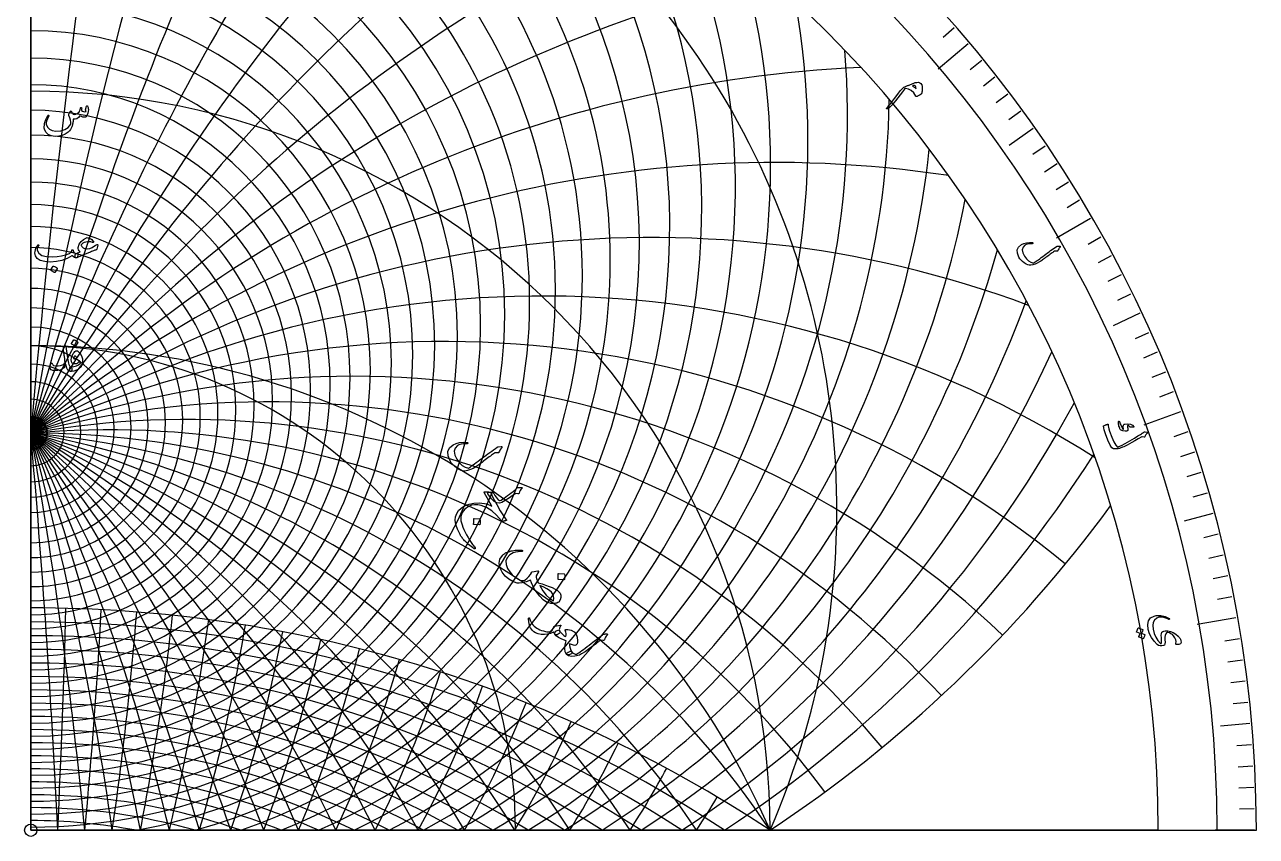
# Model space of a CAD drawing. Header units: millimetres. Extents: x -1 to 150, y -1 to 150.
# Drawn here: x -0.8 to 150, y -0.8 to 98.6 of the extents above; entities that cross this region are included whole.
import ezdxf

# ---------------------------------------------------------------- set-up
doc = ezdxf.new("R2010")
doc.units = ezdxf.units.MM
for name, color, linetype in [('CUT_INNER', 6, 'Continuous'), ('CUT_OUTER', 1, 'Continuous'), ('ENGRAVE', 7, 'Continuous'), ('ENGRAVE_FINE', 8, 'Continuous'), ('TEXT', 5, 'Continuous')]:
    doc.layers.add(name, color=color, linetype=linetype)

msp = doc.modelspace()

# ---------------------------------------------------------------- linework, layer by layer
at = {"layer": 'CUT_INNER'}
msp.add_circle((0, 0), 0.75, dxfattribs=at)
at = {"layer": 'CUT_OUTER'}
for points in [[(0, 150), (0, 150), (0, 0)], [(0, 0), (150, 0), (150, 0)]]:
    msp.add_lwpolyline(points, dxfattribs=at)
msp.add_arc((0, 0), 150, 360, 90, dxfattribs=at)
at = {"layer": 'ENGRAVE'}
for points in [[(0, 0), (0, 150)], [(0, 0), (0, 138)], [(0, 138), (0, 0)], [(0, 0), (0, 138)], [(0, 138), (0, 0)], [(114.72, 96.26), (111.05, 93.18)], [(122.68, 85.9), (119.73, 83.83)], [(129.7, 74.88), (125.54, 72.48)], [(135.73, 63.29), (132.47, 61.77)], [(140.73, 51.22), (136.22, 49.58)], [(144.66, 38.76), (141.18, 37.83)], [(147.48, 26.01), (142.76, 25.17)], [(149.19, 13.05), (145.6, 12.74)], [(0, 0), (150, 0)], [(0, 0), (138, 0)], [(0, 0), (138, 0)], [(138, 0), (0, 0)], [(138, 0), (0, 0)], [(149.76, 0), (144.96, 0)]]:
    msp.add_lwpolyline(points, dxfattribs=at)
for centre, radius, start, end in [((0, 0), 145.2, 0, 90), ((0, 0), 138, 0, 90), ((0, 0), 138, 360, 90), ((0, 0), 138, 360, 90), ((0, 0), 138, 360, 90), ((0, 0), 138, 360, 90), ((0, 39.34), 98.66, 336.5, 90), ((0, 39.34), 98.66, 336.5, 90), ((0, 71.72), 74.49, 285.6583, 51.4117), ((0, 71.72), 74.49, 285.6583, 51.4117), ((0, 63.15), 58.01, 270, 90), ((0, 63.15), 58.01, 270, 90), ((0, 57.24), 44.13, 270, 90), ((0, 57.24), 44.13, 270, 90), ((0, 84.4), 95.11, 297.4513, 10.3207), ((0, 84.4), 95.11, 297.4513, 10.3207), ((0, 0), 90.48, 360, 90), ((0, 0), 90.48, 360, 90), ((0, 0), 90.48, 360, 90), ((0, 0), 90.48, 360, 90), ((0, 53.21), 31.9, 270, 90), ((0, 53.21), 31.9, 270, 90), ((0, 50.58), 20.75, 270, 90), ((0, 50.58), 20.75, 270, 90), ((0, 103.98), 122.8, 302.1401, 344.4456), ((0, 103.98), 122.8, 302.1401, 344.4456), ((0, 0), 59.32, 360, 90), ((0, 0), 59.32, 360, 90), ((0, 0), 59.32, 360, 90), ((0, 0), 59.32, 360, 90), ((0, 49.1), 10.22, 270, 90), ((0, 49.1), 10.22, 270, 90), ((0, -39.34), 98.66, 23.5, 90), ((0, -39.34), 98.66, 23.5, 90), ((0, 48.61), 1.95, 270, 90), ((0, 48.61), 1.95, 270, 90), ((0, -59.89), 108.5, 33.5, 90), ((0, -59.89), 108.5, 33.5, 90), ((0, -59.89), 108.5, 33.5, 90), ((0, -59.89), 108.5, 33.5, 90), ((0, 136.7), 163.93, 303.5, 323.7289), ((0, 136.7), 163.93, 303.5, 323.7289), ((0, -136.7), 163.93, 56.5, 90), ((0, -136.7), 163.93, 56.5, 90), ((0, -103.98), 122.8, 57.8599, 90), ((0, -103.98), 122.8, 57.8599, 90), ((0, -84.4), 95.11, 62.5487, 90), ((0, -84.4), 95.11, 62.5487, 90), ((0, -71.72), 74.49, 74.3417, 90), ((0, -71.72), 74.49, 74.3417, 90)]:
    msp.add_arc(centre, radius, start, end, dxfattribs=at)
at = {"layer": 'ENGRAVE_FINE'}
for points in [[(113.03, 98.25), (111.67, 97.07)], [(116.39, 94.25), (114.99, 93.11)], [(118.01, 92.2), (116.59, 91.09)], [(119.6, 90.13), (118.17, 89.04)], [(121.16, 88.03), (119.7, 86.97)], [(124.16, 83.74), (122.66, 82.74)], [(125.6, 81.57), (124.09, 80.58)], [(127, 79.36), (125.48, 78.41)], [(128.37, 77.13), (126.83, 76.2)], [(130.98, 72.61), (129.41, 71.73)], [(132.23, 70.31), (130.64, 69.46)], [(133.44, 67.99), (131.83, 67.17)], [(134.6, 65.65), (132.99, 64.86)], [(136.81, 60.91), (135.17, 60.18)], [(137.85, 58.52), (136.2, 57.81)], [(138.86, 56.1), (137.19, 55.43)], [(139.81, 53.67), (138.13, 53.02)], [(141.6, 48.76), (139.9, 48.17)], [(142.43, 46.28), (140.72, 45.72)], [(143.22, 43.79), (141.49, 43.26)], [(143.96, 41.28), (142.23, 40.78)], [(145.31, 36.23), (143.56, 35.79)], [(145.92, 33.69), (144.17, 33.28)], [(146.49, 31.14), (144.73, 30.76)], [(147.01, 28.58), (145.24, 28.23)], [(147.92, 23.43), (146.14, 23.15)], [(148.3, 20.84), (146.52, 20.59)], [(148.64, 18.25), (146.86, 18.03)], [(148.94, 15.65), (147.15, 15.47)], [(149.4, 10.45), (147.6, 10.32)], [(149.55, 7.84), (147.76, 7.74)], [(149.67, 5.23), (147.87, 5.16)], [(149.74, 2.61), (147.94, 2.58)]]:
    msp.add_lwpolyline(points, dxfattribs=at)
for centre, radius, start, end in [((1240.16, -59.89), 1244.9, 170.8742, 175), ((1240.16, -59.89), 1244.9, 170.8742, 175), ((1240.16, -59.89), 1244.9, 170.8742, 175), ((1240.16, -59.89), 1244.9, 170.8742, 175), ((615.34, -59.89), 624.83, 161.70809, 170), ((615.34, -59.89), 624.83, 161.70809, 170), ((615.34, -59.89), 624.83, 161.70809, 170), ((615.34, -59.89), 624.83, 161.70809, 170), ((0, 67.9), 67.51, 270, 90), ((0, 67.9), 67.51, 270, 90), ((0, 69.74), 70.92, 280.4858, 67.6706), ((0, 69.74), 70.92, 280.4858, 67.6706), ((404.93, -59.89), 419.21, 152.4603, 165), ((404.93, -59.89), 419.21, 152.4603, 165), ((404.93, -59.89), 419.21, 152.4603, 165), ((404.93, -59.89), 419.21, 152.4603, 165), ((298.1, -59.89), 317.23, 143.0876, 160), ((298.1, -59.89), 317.23, 143.0876, 160), ((298.1, -59.89), 317.23, 143.0876, 160), ((298.1, -59.89), 317.23, 143.0876, 160), ((0, 66.2), 64.22, 270, 90), ((0, 66.2), 64.22, 270, 90), ((232.68, -59.89), 256.73, 133.5433, 155), ((232.68, -59.89), 256.73, 133.5433, 155), ((232.68, -59.89), 256.73, 133.5433, 155), ((232.68, -59.89), 256.73, 133.5433, 155), ((0, 64.62), 61.06, 270, 90), ((0, 64.62), 61.06, 270, 90), ((0, 73.87), 78.21, 289.1899, 40.2836), ((0, 73.87), 78.21, 289.1899, 40.2836), ((187.93, -59.89), 217, 123.7773, 150), ((187.93, -59.89), 217, 123.7773, 150), ((187.93, -59.89), 217, 123.7773, 150), ((187.93, -59.89), 217, 123.7773, 150), ((0, 76.19), 82.12, 291.9082, 31.281), ((0, 76.19), 82.12, 291.9082, 31.281), ((0, 61.79), 55.06, 270, 90), ((0, 61.79), 55.06, 270, 90), ((154.95, -59.89), 189.16, 113.7348, 145), ((154.95, -59.89), 189.16, 113.7348, 145), ((154.95, -59.89), 189.16, 113.7348, 145), ((154.95, -59.89), 189.16, 113.7348, 145), ((0, 78.7), 86.22, 294.1046, 23.5258), ((0, 78.7), 86.22, 294.1046, 23.5258), ((0, 60.52), 52.21, 270, 90), ((0, 60.52), 52.21, 270, 90), ((0, 59.35), 49.44, 270, 90), ((0, 59.35), 49.44, 270, 90), ((0, 81.43), 90.54, 295.924, 16.6143), ((0, 81.43), 90.54, 295.924, 16.6143), ((0, 58.26), 46.75, 270, 90), ((0, 58.26), 46.75, 270, 90), ((129.31, -59.89), 168.8, 103.3568, 140), ((129.31, -59.89), 168.8, 103.3568, 140), ((129.31, -59.89), 168.8, 103.3568, 140), ((129.31, -59.89), 168.8, 103.3568, 140), ((0, 56.31), 41.57, 270, 90), ((0, 56.31), 41.57, 270, 90), ((0, 87.63), 99.95, 298.7413, 4.5037), ((0, 87.63), 99.95, 298.7413, 4.5037), ((0, 55.44), 39.08, 270, 90), ((0, 55.44), 39.08, 270, 90), ((108.5, -59.89), 153.44, 92.5818, 135), ((108.5, -59.89), 153.44, 92.5818, 135), ((108.5, -59.89), 153.44, 92.5818, 135), ((108.5, -59.89), 153.44, 92.5818, 135), ((0, 54.63), 36.64, 270, 90), ((0, 54.63), 36.64, 270, 90), ((0, 91.17), 105.09, 299.8316, 359.0676), ((0, 91.17), 105.09, 299.8316, 359.0676), ((0, 53.89), 34.25, 270, 90), ((0, 53.89), 34.25, 270, 90), ((0, 95.04), 110.59, 300.7491, 353.9443), ((0, 95.04), 110.59, 300.7491, 353.9443), ((0, 52.58), 29.6, 270, 90), ((0, 52.58), 29.6, 270, 90), ((91.04, -59.89), 141.64, 81.3496, 130), ((91.04, -59.89), 141.64, 81.3496, 130), ((91.04, -59.89), 141.64, 81.3496, 130), ((91.04, -59.89), 141.64, 81.3496, 130), ((0, 52.01), 27.34, 270, 90), ((0, 52.01), 27.34, 270, 90), ((0, 99.29), 116.47, 301.5137, 349.0832), ((0, 99.29), 116.47, 301.5137, 349.0832), ((0, 51.48), 25.11, 270, 90), ((0, 51.48), 25.11, 270, 90), ((0, 51.01), 22.91, 270, 90), ((0, 51.01), 22.91, 270, 90), ((75.97, -59.89), 132.45, 69.6102, 125), ((75.97, -59.89), 132.45, 69.6102, 125), ((75.97, -59.89), 132.45, 69.6102, 125), ((75.97, -59.89), 132.45, 69.6102, 125), ((0, 50.2), 18.6, 270, 90), ((0, 50.2), 18.6, 270, 90), ((0, 49.86), 16.48, 270, 90), ((0, 49.86), 16.48, 270, 90), ((62.64, -59.89), 125.29, 57.3411, 120), ((62.64, -59.89), 125.29, 57.3411, 120), ((62.64, -59.89), 125.29, 57.3411, 120), ((62.64, -59.89), 125.29, 57.3411, 120), ((0, 109.17), 129.64, 302.6395, 340.0011), ((0, 109.17), 129.64, 302.6395, 340.0011), ((0, 49.56), 14.38, 270, 90), ((0, 49.56), 14.38, 270, 90), ((0, 49.31), 12.29, 270, 90), ((0, 49.31), 12.29, 270, 90), ((50.59, -59.89), 119.72, 50.5741, 115), ((50.59, -59.89), 119.72, 50.5741, 115), ((50.59, -59.89), 119.72, 50.5741, 115), ((50.59, -59.89), 119.72, 50.5741, 115), ((0, 114.93), 137.07, 303.0201, 335.7253), ((0, 114.93), 137.07, 303.0201, 335.7253), ((0, 48.92), 8.16, 270, 90), ((0, 48.92), 8.16, 270, 90), ((39.49, -59.89), 115.46, 46.5184, 110), ((39.49, -59.89), 115.46, 46.5184, 110), ((39.49, -59.89), 115.46, 46.5184, 110), ((39.49, -59.89), 115.46, 46.5184, 110), ((0, 48.79), 6.12, 270, 90), ((0, 48.79), 6.12, 270, 90), ((0, 48.69), 4.07, 270, 90), ((0, 48.69), 4.07, 270, 90), ((29.07, -59.89), 112.33, 42.8328, 105), ((29.07, -59.89), 112.33, 42.8328, 105), ((29.07, -59.89), 112.33, 42.8328, 105), ((29.07, -59.89), 112.33, 42.8328, 105), ((0, 121.36), 145.18, 303.288, 331.5984), ((0, 121.36), 145.18, 303.288, 331.5984), ((0, 48.63), 2.04, 270, 90), ((0, 48.63), 2.04, 270, 90), ((19.13, -59.89), 110.17, 39.4635, 100), ((19.13, -59.89), 110.17, 39.4635, 100), ((19.13, -59.89), 110.17, 39.4635, 100), ((19.13, -59.89), 110.17, 39.4635, 100), ((9.49, -59.89), 108.91, 36.3652, 95), ((9.49, -59.89), 108.91, 36.3652, 95), ((9.49, -59.89), 108.91, 36.3652, 95), ((9.49, -59.89), 108.91, 36.3652, 95), ((-1240.16, -59.89), 1244.9, 2.75725, 5), ((-1240.16, -59.89), 1244.9, 2.75725, 5), ((-615.34, -59.89), 624.83, 5.49983, 10), ((-615.34, -59.89), 624.83, 5.49983, 10), ((-404.93, -59.89), 419.21, 8.2129, 15), ((-404.93, -59.89), 419.21, 8.2129, 15), ((-298.1, -59.89), 317.23, 10.8812, 20), ((-298.1, -59.89), 317.23, 10.8812, 20), ((-232.68, -59.89), 256.73, 13.489, 25), ((-232.68, -59.89), 256.73, 13.489, 25), ((-187.93, -59.89), 217, 16.0197, 30), ((-187.93, -59.89), 217, 16.0197, 30), ((-154.95, -59.89), 189.16, 18.4561, 35), ((-154.95, -59.89), 189.16, 18.4561, 35), ((-129.31, -59.89), 168.8, 20.7799, 40), ((-129.31, -59.89), 168.8, 20.7799, 40), ((-108.5, -59.89), 153.44, 22.9718, 45), ((-108.5, -59.89), 153.44, 22.9718, 45), ((-91.04, -59.89), 141.64, 25.012, 50), ((-91.04, -59.89), 141.64, 25.012, 50), ((-75.97, -59.89), 132.45, 26.8798, 55), ((-75.97, -59.89), 132.45, 26.8798, 55), ((-62.64, -59.89), 125.29, 28.5543, 60), ((-62.64, -59.89), 125.29, 28.5543, 60), ((-50.59, -59.89), 119.72, 30.0149, 65), ((-50.59, -59.89), 119.72, 30.0149, 65), ((-39.49, -59.89), 115.46, 31.2418, 70), ((-39.49, -59.89), 115.46, 31.2418, 70), ((-29.07, -59.89), 112.33, 32.2172, 75), ((-29.07, -59.89), 112.33, 32.2172, 75), ((-19.13, -59.89), 110.17, 32.9258, 80), ((-19.13, -59.89), 110.17, 32.9258, 80), ((-9.49, -59.89), 108.91, 33.3558, 85), ((-9.49, -59.89), 108.91, 33.3558, 85), ((-9.49, -59.89), 108.91, 33.3558, 85), ((-9.49, -59.89), 108.91, 33.3558, 85), ((-19.13, -59.89), 110.17, 32.9258, 80), ((-19.13, -59.89), 110.17, 32.9258, 80), ((-29.07, -59.89), 112.33, 32.2172, 75), ((-29.07, -59.89), 112.33, 32.2172, 75), ((-39.49, -59.89), 115.46, 31.2418, 70), ((-39.49, -59.89), 115.46, 31.2418, 70), ((-50.59, -59.89), 119.72, 30.0149, 65), ((-50.59, -59.89), 119.72, 30.0149, 65), ((-62.64, -59.89), 125.29, 28.5543, 60), ((-62.64, -59.89), 125.29, 28.5543, 60), ((-75.97, -59.89), 132.45, 26.8798, 55), ((-75.97, -59.89), 132.45, 26.8798, 55), ((-91.04, -59.89), 141.64, 25.012, 50), ((-91.04, -59.89), 141.64, 25.012, 50), ((-108.5, -59.89), 153.44, 22.9718, 45), ((-108.5, -59.89), 153.44, 22.9718, 45), ((-129.31, -59.89), 168.8, 20.7799, 40), ((-129.31, -59.89), 168.8, 20.7799, 40), ((-154.95, -59.89), 189.16, 18.4561, 35), ((-154.95, -59.89), 189.16, 18.4561, 35), ((-187.93, -59.89), 217, 16.0197, 30), ((-187.93, -59.89), 217, 16.0197, 30), ((-232.68, -59.89), 256.73, 13.489, 25), ((-232.68, -59.89), 256.73, 13.489, 25), ((-298.1, -59.89), 317.23, 10.8812, 20), ((-298.1, -59.89), 317.23, 10.8812, 20), ((-404.93, -59.89), 419.21, 8.2129, 15), ((-404.93, -59.89), 419.21, 8.2129, 15), ((-615.34, -59.89), 624.83, 5.49983, 10), ((-615.34, -59.89), 624.83, 5.49983, 10), ((-1240.16, -59.89), 1244.9, 2.75725, 5), ((-1240.16, -59.89), 1244.9, 2.75725, 5), ((0, 128.57), 154.08, 303.4472, 327.6042), ((0, 128.57), 154.08, 303.4472, 327.6042), ((-1240.16, 59.89), 1244.9, 357.24275, 358.4943), ((-1240.16, 59.89), 1244.9, 357.24275, 358.4943), ((-1240.16, 59.89), 1244.9, 357.24275, 358.4943), ((-1240.16, 59.89), 1244.9, 357.24275, 358.4943), ((-615.34, 59.89), 624.83, 354.50017, 356.98338), ((-615.34, 59.89), 624.83, 354.50017, 356.98338), ((-615.34, 59.89), 624.83, 354.50017, 356.98338), ((-615.34, 59.89), 624.83, 354.50017, 356.98338), ((-404.93, 59.89), 419.21, 351.7871, 355.4619), ((-404.93, 59.89), 419.21, 351.7871, 355.4619), ((-404.93, 59.89), 419.21, 351.7871, 355.4619), ((-404.93, 59.89), 419.21, 351.7871, 355.4619), ((-298.1, 59.89), 317.23, 349.1188, 353.9245), ((-298.1, 59.89), 317.23, 349.1188, 353.9245), ((-298.1, 59.89), 317.23, 349.1188, 353.9245), ((-298.1, 59.89), 317.23, 349.1188, 353.9245), ((-232.68, 59.89), 256.73, 346.511, 352.3655), ((-232.68, 59.89), 256.73, 346.511, 352.3655), ((-232.68, 59.89), 256.73, 346.511, 352.3655), ((-232.68, 59.89), 256.73, 346.511, 352.3655), ((0, -128.57), 154.08, 56.5528, 90), ((0, -128.57), 154.08, 56.5528, 90), ((-187.93, 59.89), 217, 343.9803, 350.7789), ((-187.93, 59.89), 217, 343.9803, 350.7789), ((-187.93, 59.89), 217, 343.9803, 350.7789), ((-187.93, 59.89), 217, 343.9803, 350.7789), ((-154.95, 59.89), 189.16, 341.5439, 349.1584), ((-154.95, 59.89), 189.16, 341.5439, 349.1584), ((-154.95, 59.89), 189.16, 341.5439, 349.1584), ((-154.95, 59.89), 189.16, 341.5439, 349.1584), ((0, -121.36), 145.18, 56.712, 90), ((0, -121.36), 145.18, 56.712, 90), ((-129.31, 59.89), 168.8, 339.2201, 347.4972), ((-129.31, 59.89), 168.8, 339.2201, 347.4972), ((-129.31, 59.89), 168.8, 339.2201, 347.4972), ((-129.31, 59.89), 168.8, 339.2201, 347.4972), ((0, -114.93), 137.07, 56.9799, 90), ((0, -114.93), 137.07, 56.9799, 90), ((-108.5, 59.89), 153.44, 337.0282, 345.7879), ((-108.5, 59.89), 153.44, 337.0282, 345.7879), ((-108.5, 59.89), 153.44, 337.0282, 345.7879), ((-108.5, 59.89), 153.44, 337.0282, 345.7879), ((0, -109.17), 129.64, 57.3605, 90), ((0, -109.17), 129.64, 57.3605, 90), ((-91.04, 59.89), 141.64, 334.988, 344.0223), ((-91.04, 59.89), 141.64, 334.988, 344.0223), ((-91.04, 59.89), 141.64, 334.988, 344.0223), ((-91.04, 59.89), 141.64, 334.988, 344.0223), ((-75.97, 59.89), 132.45, 333.1202, 342.1914), ((-75.97, 59.89), 132.45, 333.1202, 342.1914), ((-75.97, 59.89), 132.45, 333.1202, 342.1914), ((-75.97, 59.89), 132.45, 333.1202, 342.1914), ((0, -99.29), 116.47, 58.4863, 90), ((0, -99.29), 116.47, 58.4863, 90), ((-62.64, 59.89), 125.29, 331.4457, 340.2851), ((-62.64, 59.89), 125.29, 331.4457, 340.2851), ((-62.64, 59.89), 125.29, 331.4457, 340.2851), ((-62.64, 59.89), 125.29, 331.4457, 340.2851), ((0, -95.04), 110.59, 59.2509, 90), ((0, -95.04), 110.59, 59.2509, 90), ((-50.59, 59.89), 119.72, 329.9851, 338.2921), ((-50.59, 59.89), 119.72, 329.9851, 338.2921), ((-50.59, 59.89), 119.72, 329.9851, 338.2921), ((-50.59, 59.89), 119.72, 329.9851, 338.2921), ((0, -91.17), 105.09, 60.1684, 90), ((0, -91.17), 105.09, 60.1684, 90), ((0, -87.63), 99.95, 61.2587, 90), ((0, -87.63), 99.95, 61.2587, 90), ((-39.49, 59.89), 115.46, 328.7582, 336.1994), ((-39.49, 59.89), 115.46, 328.7582, 336.1994), ((-39.49, 59.89), 115.46, 328.7582, 336.1994), ((-39.49, 59.89), 115.46, 328.7582, 336.1994), ((-29.07, 59.89), 112.33, 327.7828, 333.9923), ((-29.07, 59.89), 112.33, 327.7828, 333.9923), ((-29.07, 59.89), 112.33, 327.7828, 333.9923), ((-29.07, 59.89), 112.33, 327.7828, 333.9923), ((0, -81.43), 90.54, 64.076, 90), ((0, -81.43), 90.54, 64.076, 90), ((-19.13, 59.89), 110.17, 327.0742, 331.6537), ((-19.13, 59.89), 110.17, 327.0742, 331.6537), ((-19.13, 59.89), 110.17, 327.0742, 331.6537), ((-19.13, 59.89), 110.17, 327.0742, 331.6537), ((0, -78.7), 86.22, 65.8954, 90), ((0, -78.7), 86.22, 65.8954, 90), ((0, -76.19), 82.12, 68.0918, 90), ((0, -76.19), 82.12, 68.0918, 90), ((0, -73.87), 78.21, 70.8101, 90), ((0, -73.87), 78.21, 70.8101, 90), ((-9.49, 59.89), 108.91, 326.6442, 329.164), ((-9.49, 59.89), 108.91, 326.6442, 329.164), ((-9.49, 59.89), 108.91, 326.6442, 329.164), ((-9.49, 59.89), 108.91, 326.6442, 329.164), ((0, -69.74), 70.92, 79.5142, 90), ((0, -69.74), 70.92, 79.5142, 90)]:
    msp.add_arc(centre, radius, start, end, dxfattribs=at)
at = {"layer": 'TEXT'}
for points in [[(107.52, 91.2), (107.6, 91.25), (107.69, 91.3), (107.78, 91.35), (107.87, 91.39), (107.96, 91.43), (108.06, 91.47), (108.15, 91.5), (108.25, 91.53), (108.43, 91.56), (108.59, 91.57), (108.72, 91.56), (108.83, 91.52), (108.95, 91.42), (109.04, 91.27), (109.09, 91.07), (109.1, 90.82), (109.1, 90.74), (109.1, 90.67), (109.09, 90.6), (109.09, 90.53), (109.08, 90.46), (109.06, 90.38), (109.05, 90.31), (109.04, 90.24), (109.03, 90.2), (109.01, 90.16), (108.99, 90.14), (108.97, 90.12), (108.86, 90.05), (108.76, 89.99), (108.67, 89.95), (108.59, 89.9), (108.53, 89.87), (108.48, 89.84), (108.44, 89.83), (108.42, 89.82), (108.39, 89.81), (108.36, 89.82), (108.33, 89.84), (108.32, 89.86), (108.06, 90.28), (107.76, 90.57), (107.43, 90.74), (107.05, 90.8), (107.01, 90.8), (106.98, 90.79), (106.95, 90.77), (106.93, 90.74), (106.68, 90.39), (106.42, 90.03), (106.14, 89.67), (105.84, 89.29), (105.42, 88.81), (105.11, 88.48), (104.88, 88.32), (104.75, 88.31), (104.74, 88.34), (104.74, 88.38), (104.77, 88.43), (104.82, 88.49), (104.92, 88.59), (105.03, 88.71), (105.14, 88.84), (105.25, 88.97), (105.36, 89.11), (105.48, 89.26), (105.59, 89.41), (105.71, 89.57), (106.1, 90.11), (106.42, 90.52), (106.68, 90.8), (106.86, 90.96), (106.96, 91.02), (107.05, 91.07), (107.14, 91.11), (107.23, 91.15), (107.31, 91.17), (107.38, 91.19), (107.45, 91.2), (107.52, 91.2)], [(107.9, 91.1), (107.96, 91.08), (108.01, 91.04), (108.07, 91.01), (108.12, 90.97), (108.18, 90.93), (108.24, 90.88), (108.29, 90.83), (108.35, 90.78), (108.34, 90.91), (108.33, 91.02), (108.29, 91.09), (108.25, 91.14), (108.17, 91.17), (108.09, 91.18), (108, 91.16), (107.9, 91.1)], [(6.82, 88.63), (6.83, 88.66), (6.85, 88.68), (6.86, 88.69), (6.88, 88.69), (6.91, 88.69), (6.93, 88.68), (6.95, 88.66), (6.96, 88.64), (7, 88.56), (7.03, 88.47), (7.04, 88.35), (7.05, 88.22), (7.03, 88), (6.99, 87.79), (6.92, 87.59), (6.83, 87.41), (6.79, 87.36), (6.76, 87.33), (6.72, 87.3), (6.68, 87.29), (6.53, 87.28), (6.36, 87.31), (6.19, 87.37), (6, 87.47), (5.84, 87.25), (5.65, 87.11), (5.44, 87.04), (5.19, 87.04), (5.19, 86.91), (5.18, 86.78), (5.16, 86.66), (5.14, 86.55), (5.12, 86.43), (5.09, 86.33), (5.07, 86.22), (5.03, 86.12), (4.96, 85.94), (4.85, 85.77), (4.73, 85.61), (4.57, 85.47), (4.21, 85.23), (3.83, 85.06), (3.42, 84.96), (2.99, 84.93), (2.52, 85), (2.14, 85.17), (1.86, 85.45), (1.68, 85.83), (1.66, 85.96), (1.65, 86.12), (1.67, 86.31), (1.7, 86.52), (1.76, 86.76), (1.85, 87), (1.95, 87.25), (2.08, 87.51), (2.1, 87.52), (2.11, 87.54), (2.12, 87.54), (2.14, 87.55), (2.16, 87.54), (2.17, 87.54), (2.19, 87.53), (2.2, 87.52), (2.2, 87.5), (2.21, 87.49), (2.2, 87.47), (2.2, 87.45), (2.03, 87.11), (1.92, 86.82), (1.87, 86.6), (1.89, 86.44), (2.04, 86.08), (2.29, 85.82), (2.63, 85.66), (3.06, 85.59), (3.66, 85.63), (4.16, 85.79), (4.58, 86.05), (4.9, 86.43), (4.9, 86.68), (4.86, 86.94), (4.78, 87.22), (4.66, 87.51), (4.64, 87.54), (4.64, 87.57), (4.63, 87.59), (4.64, 87.61), (4.67, 87.68), (4.71, 87.75), (4.74, 87.81), (4.76, 87.87), (4.79, 87.92), (4.82, 87.96), (4.84, 88), (4.86, 88.04), (4.88, 88.05), (4.89, 88.06), (4.91, 88.06), (4.92, 88.04), (4.93, 88.04), (4.94, 88.02), (4.95, 88), (4.97, 87.98), (4.99, 87.95), (5.01, 87.92), (5.03, 87.89), (5.06, 87.84), (5.11, 87.77), (5.15, 87.71), (5.18, 87.67), (5.21, 87.66), (5.37, 87.64), (5.53, 87.67), (5.69, 87.74), (5.86, 87.85), (5.91, 87.92), (5.97, 88.04), (6.03, 88.21), (6.09, 88.42), (6.09, 88.44), (6.1, 88.46), (6.12, 88.48), (6.14, 88.49), (6.15, 88.49), (6.17, 88.5), (6.19, 88.49), (6.2, 88.49), (6.23, 88.45), (6.24, 88.37), (6.23, 88.27), (6.21, 88.13), (6.34, 88.05), (6.47, 88), (6.61, 87.97), (6.77, 87.98), (6.76, 88.02), (6.76, 88.06), (6.75, 88.09), (6.73, 88.11), (6.72, 88.13), (6.71, 88.14), (6.71, 88.16), (6.71, 88.18)], [(8.19, 71.62), (8.07, 71.12), (8.05, 71.1), (8.03, 71.07), (8, 71.05), (7.96, 71.03), (7.86, 71), (7.76, 70.97), (7.66, 70.93), (7.55, 70.88), (7.43, 70.84), (7.31, 70.79), (7.18, 70.73), (7.05, 70.68), (5.61, 70.06), (5.55, 70.07), (5.49, 70.11), (5.45, 70.19), (5.43, 70.29), (5.42, 70.39), (5.45, 70.48), (5.51, 70.56), (5.61, 70.62), (5.62, 70.62), (5.65, 70.63), (5.69, 70.65), (5.73, 70.67), (5.79, 70.7), (5.87, 70.73), (5.95, 70.76), (6.04, 70.8), (5.92, 70.92), (5.84, 71.06), (5.81, 71.21), (5.82, 71.36), (5.94, 71.74), (6.15, 72.06), (6.44, 72.33), (6.81, 72.53), (6.89, 72.55), (6.98, 72.54), (7.09, 72.51), (7.21, 72.46), (7.34, 72.39), (7.46, 72.31), (7.56, 72.22), (7.66, 72.12), (7.68, 72.08), (7.7, 72.05), (7.69, 72.02), (7.67, 71.99), (7.65, 71.97), (7.62, 71.95), (7.59, 71.95), (7.55, 71.96), (7.36, 72.02), (7.17, 72.05), (6.96, 72.04), (6.73, 72.01), (6.53, 71.95), (6.37, 71.87), (6.26, 71.77), (6.18, 71.65), (6.17, 71.59), (6.19, 71.53), (6.24, 71.46), (6.32, 71.38), (6.4, 71.31), (6.49, 71.26), (6.58, 71.22), (6.67, 71.2), (6.93, 71.19), (7.21, 71.24), (7.5, 71.36), (7.82, 71.54), (7.85, 71.56), (7.89, 71.58), (7.92, 71.6), (7.95, 71.62), (7.98, 71.64), (8.01, 71.65), (8.04, 71.67), (8.06, 71.68), (8.13, 71.72), (8.18, 71.72), (8.2, 71.68), (8.19, 71.62)], [(0.86, 71.64), (0.88, 71.66), (0.9, 71.67), (0.93, 71.67), (0.95, 71.65), (0.97, 71.63), (0.98, 71.6), (0.97, 71.57), (0.95, 71.54), (0.86, 71.39), (0.79, 71.26), (0.77, 71.13), (0.78, 71.02), (0.97, 70.64), (1.35, 70.38), (1.92, 70.23), (2.66, 70.19), (3.22, 70.23), (3.75, 70.32), (4.26, 70.45), (4.75, 70.62), (4.84, 70.67), (4.91, 70.75), (4.97, 70.86), (5.01, 70.99), (5.02, 71.03), (5.04, 71.05), (5.08, 71.07), (5.12, 71.07), (5.15, 71.06), (5.17, 71.03), (5.18, 70.99), (5.19, 70.94), (5.22, 70.81), (5.3, 70.71), (5.43, 70.65), (5.62, 70.62), (5.69, 70.6), (5.73, 70.56), (5.75, 70.5), (5.76, 70.42), (5.73, 70.26), (5.7, 70.15), (5.66, 70.08), (5.62, 70.06), (5.48, 70.07), (5.35, 70.13), (5.23, 70.22), (5.11, 70.34), (5.1, 70.35), (5.09, 70.34), (5.06, 70.33), (5.03, 70.31), (4.45, 69.98), (3.82, 69.75), (3.13, 69.61), (2.39, 69.56), (1.71, 69.61), (1.17, 69.75), (0.8, 69.98), (0.57, 70.31), (0.52, 70.49), (0.5, 70.68), (0.52, 70.87), (0.57, 71.07), (0.64, 71.25), (0.71, 71.4), (0.78, 71.53), (0.86, 71.64)], [(125.92, 71.52), (125.95, 71.52), (125.96, 71.51), (125.98, 71.5), (125.99, 71.48), (126, 71.47), (126, 71.44), (125.99, 71.42), (125.98, 71.4), (125.88, 71.28), (125.81, 71.17), (125.75, 71.06), (125.71, 70.95), (125.69, 70.92), (125.67, 70.9), (125.63, 70.89), (125.58, 70.89), (125.55, 70.89), (125.53, 70.89), (125.5, 70.89), (125.48, 70.9), (125.46, 70.9), (125.44, 70.9), (125.42, 70.9), (125.4, 70.9), (125.37, 70.91), (125.34, 70.9), (125.31, 70.89), (125.28, 70.88), (125.19, 70.82), (125.09, 70.75), (124.99, 70.68), (124.88, 70.6), (124.76, 70.51), (124.63, 70.42), (124.5, 70.32), (124.35, 70.22), (124.21, 70.11), (124.08, 70.01), (123.96, 69.92), (123.84, 69.84), (123.73, 69.76), (123.63, 69.69), (123.53, 69.63), (123.45, 69.57), (123.18, 69.41), (122.92, 69.29), (122.65, 69.21), (122.38, 69.16), (122.2, 69.16), (122.01, 69.21), (121.81, 69.31), (121.59, 69.45), (121.38, 69.62), (121.2, 69.8), (121.06, 69.97), (120.94, 70.14), (120.75, 70.63), (120.73, 71.05), (120.89, 71.4), (121.24, 71.7), (121.54, 71.84), (121.87, 71.93), (122.22, 71.97), (122.59, 71.95), (122.62, 71.94), (122.64, 71.93), (122.65, 71.92), (122.65, 71.9), (122.66, 71.88), (122.66, 71.87), (122.65, 71.85), (122.64, 71.84), (122.63, 71.83), (122.61, 71.82), (122.59, 71.81), (122.57, 71.81), (122.26, 71.79), (122, 71.76), (121.81, 71.71), (121.67, 71.64), (121.44, 71.38), (121.35, 71.07), (121.41, 70.71), (121.61, 70.3), (121.86, 69.96), (122.13, 69.7), (122.41, 69.53), (122.72, 69.44), (122.81, 69.5), (122.92, 69.57), (123.04, 69.65), (123.17, 69.75), (123.32, 69.85), (123.48, 69.97), (123.66, 70.1), (123.85, 70.25), (124.05, 70.4), (124.25, 70.54), (124.44, 70.68), (124.63, 70.82), (124.82, 70.96), (125.01, 71.09), (125.19, 71.21), (125.37, 71.34), (125.54, 71.46), (125.56, 71.47), (125.59, 71.48), (125.61, 71.49), (125.63, 71.49)], [(2.75, 69.05), (2.75, 69.06), (2.76, 69.06), (2.78, 69.07), (2.8, 69.06), (2.92, 69.02), (3.03, 68.96), (3.14, 68.89), (3.24, 68.8), (3.25, 68.79), (3.25, 68.78), (3.25, 68.77), (3.24, 68.75), (2.95, 68.28), (2.94, 68.27), (2.93, 68.27), (2.91, 68.27), (2.89, 68.29), (2.87, 68.3), (2.84, 68.32), (2.81, 68.34), (2.76, 68.37), (2.7, 68.41), (2.63, 68.45), (2.55, 68.5), (2.45, 68.56), (2.44, 68.57), (2.43, 68.58), (2.43, 68.59), (2.44, 68.6)], [(4.9, 56.72), (4.94, 56.7), (4.98, 56.66), (5, 56.62), (5.02, 56.56), (5.03, 56.48), (5.03, 56.41), (5.03, 56.35), (5.01, 56.28), (4.99, 56.23), (4.97, 56.19), (4.93, 56.17), (4.9, 56.16), (4.71, 56.21), (4.55, 56.34), (4.43, 56.55), (4.34, 56.84), (4.33, 56.89), (4.32, 56.93), (4.31, 56.97), (4.3, 57), (4.3, 57.02), (4.29, 57.04), (4.29, 57.05), (4.29, 57.05), (4.28, 57.07), (4.27, 57.07), (4.26, 57.06), (4.25, 57.04), (4.15, 56.8), (4.03, 56.62), (3.9, 56.48), (3.75, 56.4), (3.55, 56.33), (3.3, 56.29), (3.02, 56.27), (2.71, 56.28), (2.5, 56.35), (2.38, 56.51), (2.36, 56.76), (2.44, 57.1), (2.46, 57.14), (2.48, 57.17), (2.5, 57.19), (2.53, 57.2), (2.56, 57.2), (2.59, 57.18), (2.61, 57.16), (2.62, 57.12), (2.65, 57.04), (2.69, 56.98), (2.74, 56.93), (2.79, 56.91), (3.08, 56.87), (3.36, 56.86), (3.63, 56.9), (3.88, 56.97), (3.99, 57.03), (4.08, 57.11), (4.15, 57.21), (4.2, 57.32), (4.19, 57.38), (4.18, 57.51), (4.15, 57.71), (4.11, 57.99), (4.09, 58.14), (4.07, 58.27), (4.06, 58.39), (4.04, 58.5), (4.03, 58.59), (4.02, 58.66), (4.01, 58.72), (4, 58.76), (4, 58.83), (4, 58.89), (4.01, 58.93), (4.02, 58.98), (4.05, 59.03), (4.07, 59.07), (4.09, 59.12), (4.11, 59.16), (4.13, 59.2), (4.14, 59.23), (4.16, 59.26), (4.17, 59.29), (4.18, 59.31), (4.19, 59.32), (4.21, 59.33), (4.23, 59.33), (4.25, 59.32), (4.27, 59.31), (4.28, 59.29), (4.28, 59.27), (4.32, 58.95), (4.36, 58.65), (4.4, 58.36), (4.44, 58.09), (4.49, 57.84), (4.53, 57.61), (4.57, 57.39), (4.62, 57.19), (4.67, 57), (4.73, 56.86), (4.81, 56.76), (4.9, 56.72)], [(5.28, 60.02), (5.29, 60.03), (5.3, 60.03), (5.31, 60.04), (5.33, 60.03), (5.45, 59.99), (5.57, 59.93), (5.67, 59.85), (5.77, 59.77), (5.78, 59.76), (5.79, 59.75), (5.79, 59.74), (5.78, 59.72), (5.49, 59.25), (5.48, 59.24), (5.46, 59.24), (5.45, 59.24), (5.43, 59.26), (5.41, 59.27), (5.38, 59.29), (5.34, 59.31), (5.29, 59.34), (5.24, 59.38), (5.17, 59.42), (5.08, 59.47), (4.99, 59.53), (4.98, 59.54), (4.97, 59.55), (4.97, 59.56), (4.98, 59.57)], [(5.61, 58.71), (5.66, 58.7), (5.7, 58.68), (5.75, 58.65), (5.81, 58.61), (6.05, 58.35), (6.22, 58.06), (6.32, 57.73), (6.34, 57.37), (6.32, 57.19), (6.28, 57.02), (6.23, 56.88), (6.15, 56.75), (5.9, 56.49), (5.6, 56.31), (5.27, 56.2), (4.9, 56.16), (4.86, 56.17), (4.83, 56.19), (4.8, 56.24), (4.78, 56.3), (4.77, 56.34), (4.76, 56.37), (4.76, 56.41), (4.76, 56.45), (4.76, 56.48), (4.77, 56.52), (4.77, 56.55), (4.78, 56.58), (4.79, 56.64), (4.82, 56.68), (4.85, 56.71), (4.9, 56.72), (5.26, 56.77), (5.58, 56.86), (5.85, 56.99), (6.07, 57.17), (6.06, 57.26), (6.04, 57.33), (6.03, 57.38), (6.01, 57.41), (5.99, 57.44), (5.97, 57.46), (5.95, 57.47), (5.94, 57.47), (5.92, 57.46), (5.92, 57.46), (5.91, 57.45), (5.91, 57.44), (5.85, 57.32), (5.77, 57.22), (5.68, 57.16), (5.58, 57.12), (5.28, 57.1), (5.08, 57.18), (4.97, 57.36), (4.95, 57.65), (4.98, 57.81), (5.03, 57.98), (5.1, 58.16), (5.2, 58.35), (5.31, 58.5), (5.41, 58.62), (5.51, 58.68), (5.61, 58.71)], [(5.41, 58.03), (5.34, 58.02), (5.3, 57.97), (5.26, 57.9), (5.24, 57.79), (5.24, 57.77), (5.24, 57.76), (5.24, 57.76), (5.24, 57.75), (5.31, 57.74), (5.37, 57.73), (5.43, 57.73), (5.5, 57.74), (5.56, 57.75), (5.6, 57.76), (5.64, 57.79), (5.67, 57.82), (5.6, 57.92), (5.53, 57.99), (5.47, 58.03), (5.41, 58.03)], [(135.01, 49.39), (135.01, 49.38), (135.01, 49.37), (135.01, 49.36), (135, 49.35), (134.99, 49.34), (134.98, 49.34), (134.97, 49.33), (134.96, 49.33), (134.61, 49.34), (134.57, 49.35), (134.54, 49.35), (134.52, 49.37), (134.5, 49.38), (134.45, 49.45), (134.4, 49.5), (134.35, 49.54), (134.3, 49.56), (134.27, 49.56), (134.25, 49.54), (134.24, 49.51), (134.23, 49.45), (134.23, 49.41), (134.24, 49.37), (134.24, 49.33), (134.24, 49.29), (134.25, 49.25), (134.26, 49.21), (134.26, 49.17), (134.27, 49.12), (134.27, 48.95), (134.16, 48.86), (133.95, 48.84), (133.64, 48.9), (133.54, 48.94), (133.45, 48.98), (133.39, 49.02), (133.34, 49.07), (133.3, 49.13), (133.27, 49.22), (133.23, 49.34), (133.18, 49.48), (133.16, 49.55), (133.15, 49.62), (133.14, 49.69), (133.13, 49.76), (133.12, 49.82), (133.12, 49.88), (133.11, 49.93), (133.11, 49.98), (133.11, 50.02), (133.12, 50.04), (133.14, 50.06), (133.16, 50.07), (133.18, 50.08), (133.2, 50.08), (133.22, 50.06), (133.23, 50.04), (133.27, 49.96), (133.31, 49.87), (133.35, 49.76), (133.4, 49.65), (133.48, 49.44), (133.56, 49.28), (133.62, 49.17), (133.67, 49.1), (133.68, 49.09), (133.7, 49.09), (133.71, 49.1), (133.72, 49.1), (133.73, 49.11), (133.73, 49.13), (133.73, 49.14), (133.73, 49.16), (133.71, 49.35), (133.7, 49.43), (133.71, 49.5), (133.72, 49.56), (133.74, 49.61), (133.77, 49.66), (133.81, 49.7), (133.86, 49.72), (133.91, 49.73), (134.28, 49.75), (134.58, 49.7), (134.83, 49.58), (135.01, 49.39)], [(136.66, 48.63), (136.6, 48.58), (136.56, 48.52), (136.52, 48.46), (136.48, 48.41), (136.44, 48.35), (136.41, 48.29), (136.38, 48.23), (136.36, 48.17), (136.34, 48.15), (136.32, 48.13), (136.29, 48.13), (136.25, 48.13), (136.04, 48.18), (136.01, 48.18), (135.99, 48.18), (135.98, 48.18), (135.97, 48.18), (135.53, 47.91), (135.13, 47.68), (134.77, 47.47), (134.46, 47.29), (134.18, 47.15), (133.95, 47.03), (133.76, 46.94), (133.61, 46.88), (133.32, 46.78), (133.23, 46.75), (133.14, 46.73), (133.04, 46.71), (132.94, 46.7), (132.84, 46.69), (132.74, 46.68), (132.64, 46.68), (132.53, 46.69), (132.33, 46.81), (132.1, 47.16), (131.84, 47.74), (131.54, 48.54), (131.45, 48.79), (131.38, 49.03), (131.32, 49.25), (131.28, 49.45), (131.28, 49.47), (131.28, 49.49), (131.3, 49.5), (131.31, 49.51), (131.4, 49.55), (131.48, 49.59), (131.55, 49.62), (131.62, 49.64), (131.67, 49.66), (131.72, 49.68), (131.77, 49.7), (131.81, 49.71), (131.83, 49.72), (131.85, 49.71), (131.85, 49.7), (131.85, 49.68), (131.86, 49.53), (131.9, 49.35), (131.96, 49.13), (132.04, 48.87), (132.32, 48.12), (132.57, 47.54), (132.79, 47.14), (132.99, 46.91), (133.17, 46.97), (133.48, 47.12), (133.93, 47.36), (134.5, 47.69), (135.07, 48.02), (135.51, 48.27), (135.8, 48.45), (135.95, 48.54), (135.99, 48.57), (136.03, 48.6), (136.07, 48.62), (136.1, 48.64), (136.13, 48.66), (136.16, 48.68), (136.18, 48.7), (136.2, 48.71), (136.24, 48.74), (136.29, 48.76), (136.34, 48.77), (136.38, 48.77), (136.65, 48.73), (136.67, 48.73), (136.68, 48.72), (136.69, 48.71), (136.69, 48.7), (136.69, 48.68), (136.68, 48.67), (136.67, 48.65), (136.66, 48.63)], [(57.57, 46.98), (57.6, 46.98), (57.62, 46.97), (57.64, 46.96), (57.66, 46.94), (57.67, 46.91), (57.67, 46.89), (57.66, 46.86), (57.64, 46.83), (57.52, 46.68), (57.42, 46.54), (57.35, 46.4), (57.3, 46.27), (57.28, 46.23), (57.25, 46.2), (57.2, 46.19), (57.14, 46.19), (57.11, 46.19), (57.07, 46.19), (57.04, 46.19), (57.02, 46.2), (56.99, 46.2), (56.96, 46.2), (56.94, 46.2), (56.92, 46.2), (56.88, 46.21), (56.85, 46.2), (56.81, 46.19), (56.76, 46.17), (56.65, 46.09), (56.53, 46.01), (56.4, 45.91), (56.26, 45.81), (56.11, 45.7), (55.95, 45.59), (55.79, 45.46), (55.61, 45.33), (55.43, 45.19), (55.27, 45.07), (55.11, 44.95), (54.97, 44.85), (54.83, 44.75), (54.7, 44.66), (54.58, 44.58), (54.47, 44.5), (54.14, 44.3), (53.81, 44.15), (53.47, 44.04), (53.14, 43.97), (52.91, 43.97), (52.67, 44.04), (52.42, 44.16), (52.14, 44.34), (51.87, 44.56), (51.65, 44.78), (51.46, 45), (51.32, 45.22), (51.07, 45.83), (51.05, 46.37), (51.26, 46.82), (51.7, 47.18), (52.08, 47.36), (52.49, 47.47), (52.93, 47.51), (53.4, 47.48), (53.43, 47.48), (53.46, 47.47), (53.47, 47.45), (53.48, 47.43), (53.48, 47.4), (53.48, 47.38), (53.48, 47.36), (53.46, 47.35), (53.44, 47.33), (53.42, 47.32), (53.39, 47.31), (53.37, 47.31), (52.98, 47.29), (52.66, 47.25), (52.41, 47.18), (52.24, 47.1), (51.94, 46.78), (51.83, 46.39), (51.91, 45.93), (52.16, 45.41), (52.47, 44.98), (52.81, 44.66), (53.17, 44.45), (53.56, 44.34), (53.68, 44.41), (53.81, 44.5), (53.96, 44.6), (54.13, 44.72), (54.31, 44.86), (54.52, 45.01), (54.74, 45.18), (54.98, 45.36), (55.23, 45.55), (55.47, 45.73), (55.72, 45.91), (55.95, 46.09), (56.19, 46.26), (56.42, 46.42), (56.65, 46.58), (56.88, 46.74), (57.1, 46.9), (57.12, 46.91), (57.15, 46.92), (57.18, 46.93), (57.2, 46.93)], [(56.57, 40.75), (57.04, 39.87), (57.47, 39.11), (57.86, 38.5), (58.2, 38.01), (58.22, 38), (58.22, 37.98), (58.23, 37.97), (58.22, 37.96), (58.22, 37.94), (58.21, 37.93), (58.2, 37.92), (58.18, 37.92), (58.11, 37.89), (58.05, 37.87), (57.99, 37.86), (57.93, 37.84), (57.89, 37.83), (57.84, 37.82), (57.81, 37.81), (57.77, 37.81), (57.72, 37.81), (57.67, 37.81), (57.64, 37.83), (57.61, 37.86), (57.02, 38.56), (56.41, 39.11), (55.77, 39.51), (55.12, 39.76), (54.7, 39.85), (54.31, 39.85), (53.94, 39.78), (53.59, 39.64), (53.11, 39.31), (52.79, 38.9), (52.64, 38.43), (52.65, 37.89), (52.71, 37.64), (52.79, 37.37), (52.89, 37.09), (53.01, 36.8), (53.16, 36.49), (53.34, 36.16), (53.53, 35.83), (53.75, 35.48), (53.83, 35.35), (53.91, 35.23), (53.99, 35.12), (54.07, 35), (54.15, 34.89), (54.23, 34.78), (54.3, 34.68), (54.38, 34.58), (54.4, 34.55), (54.4, 34.52), (54.39, 34.49), (54.37, 34.47), (54.33, 34.46), (54.3, 34.45), (54.27, 34.45), (54.25, 34.46), (54.06, 34.61), (53.89, 34.75), (53.72, 34.88), (53.57, 35), (53.44, 35.13), (53.31, 35.24), (53.2, 35.35), (53.1, 35.44), (53.02, 35.54), (52.94, 35.64), (52.86, 35.73), (52.78, 35.82), (52.72, 35.92), (52.65, 36.01), (52.6, 36.1), (52.54, 36.19), (52.23, 36.85), (52.03, 37.44), (51.95, 37.95), (51.99, 38.39), (52.14, 38.78), (52.37, 39.13), (52.68, 39.44), (53.08, 39.7), (53.64, 39.93), (54.23, 40.06), (54.86, 40.09), (55.53, 40.02), (55.75, 39.97), (55.97, 39.89), (56.2, 39.8), (56.43, 39.69), (55.5, 41.33), (55.49, 41.38), (55.51, 41.41), (55.56, 41.43), (55.64, 41.43), (55.75, 41.43), (55.86, 41.42), (55.95, 41.41), (56.03, 41.41), (56.1, 41.4), (56.16, 41.39), (56.2, 41.39), (56.23, 41.38), (56.26, 41.34), (56.33, 41.22), (56.43, 41.02), (56.57, 40.75)], [(57.57, 40.41), (57.75, 40.53), (57.95, 40.67), (58.15, 40.81), (58.36, 40.97), (58.58, 41.13), (58.81, 41.3), (59.05, 41.49), (59.3, 41.68), (59.53, 41.92), (59.56, 41.95), (59.6, 41.96), (59.64, 41.97), (59.68, 41.97), (59.7, 41.98), (59.73, 41.98), (59.76, 41.97), (59.8, 41.97), (59.85, 41.97), (59.91, 41.97), (59.98, 41.97), (60.05, 41.97), (60.08, 41.96), (60.1, 41.96), (60.11, 41.95), (60.13, 41.93), (60.13, 41.91), (60.13, 41.89), (60.12, 41.87), (60.1, 41.85), (59.99, 41.73), (59.9, 41.59), (59.83, 41.43), (59.77, 41.26), (59.75, 41.22), (59.72, 41.19), (59.68, 41.17), (59.63, 41.18), (59.36, 41.21), (59.33, 41.2), (59.29, 41.19), (59.25, 41.17), (59.2, 41.14), (58.59, 40.69), (58.07, 40.35), (57.66, 40.14), (57.36, 40.04), (57.05, 40.07), (56.73, 40.24), (56.39, 40.56), (56.05, 41.01), (55.95, 41.2), (55.96, 41.33), (56.06, 41.38), (56.27, 41.38), (56.3, 41.37), (56.33, 41.37), (56.36, 41.36), (56.39, 41.36), (56.41, 41.35), (56.44, 41.35), (56.47, 41.34), (56.49, 41.34), (56.54, 41.33), (56.59, 41.3), (56.63, 41.26), (56.67, 41.21), (56.81, 40.97), (56.95, 40.77), (57.08, 40.6), (57.21, 40.46), (57.29, 40.39), (57.38, 40.36), (57.47, 40.36), (57.57, 40.41)], [(54.94, 38.12), (54.95, 38.12), (54.96, 38.11), (54.97, 38.1), (54.98, 38.08), (55.01, 37.92), (55.01, 37.75), (55, 37.59), (54.98, 37.43), (54.97, 37.42), (54.96, 37.4), (54.94, 37.4), (54.93, 37.4), (54.23, 37.42), (54.21, 37.42), (54.2, 37.44), (54.2, 37.46), (54.2, 37.49), (54.2, 37.52), (54.2, 37.56), (54.21, 37.61), (54.21, 37.69), (54.21, 37.77), (54.22, 37.88), (54.22, 38), (54.22, 38.13), (54.22, 38.15), (54.23, 38.16), (54.24, 38.17), (54.25, 38.17)], [(64.79, 29.01), (64.89, 28.76), (64.89, 28.49), (64.8, 28.22), (64.61, 27.94), (64.52, 27.87), (64.4, 27.81), (64.26, 27.78), (64.09, 27.76), (63.92, 27.76), (63.77, 27.76), (63.65, 27.77), (63.56, 27.78), (63.14, 27.93), (62.72, 28.22), (62.3, 28.65), (61.86, 29.21), (61.63, 29.57), (61.44, 29.92), (61.28, 30.28), (61.15, 30.63), (60.62, 30.42), (60.16, 30.29), (59.79, 30.23), (59.51, 30.25), (58.98, 30.44), (58.5, 30.73), (58.08, 31.11), (57.7, 31.59), (57.41, 32.15), (57.32, 32.68), (57.42, 33.18), (57.72, 33.64), (57.77, 33.69), (57.83, 33.75), (57.9, 33.8), (57.97, 33.85), (58.04, 33.9), (58.12, 33.95), (58.2, 33.99), (58.29, 34.02), (58.45, 34.09), (58.62, 34.14), (58.78, 34.19), (58.95, 34.22), (59.12, 34.25), (59.28, 34.27), (59.45, 34.29), (59.62, 34.3), (59.69, 34.3), (59.76, 34.3), (59.82, 34.29), (59.89, 34.29), (59.94, 34.29), (60, 34.28), (60.05, 34.28), (60.1, 34.28), (60.13, 34.27), (60.15, 34.26), (60.17, 34.24), (60.18, 34.22), (60.18, 34.2), (60.18, 34.17), (60.17, 34.16), (60.16, 34.14), (60.14, 34.13), (60.12, 34.12), (60.1, 34.11), (60.07, 34.11), (59.97, 34.11), (59.86, 34.11), (59.74, 34.11), (59.62, 34.09), (59.32, 34.03), (59.06, 33.95), (58.83, 33.85), (58.63, 33.71), (58.31, 33.36), (58.16, 32.97), (58.17, 32.53), (58.35, 32.05), (58.62, 31.64), (58.93, 31.28), (59.3, 30.96), (59.73, 30.69), (59.88, 30.62), (60.04, 30.58), (60.2, 30.56), (60.38, 30.57), (60.4, 30.57), (60.43, 30.58), (60.46, 30.6), (60.48, 30.62), (60.75, 30.85), (60.97, 31.08), (61.15, 31.31), (61.27, 31.53), (61.29, 31.58), (61.32, 31.61), (61.34, 31.63), (61.37, 31.63), (62.04, 31.74), (62.1, 31.74), (62.13, 31.72), (62.14, 31.69), (62.13, 31.64), (61.85, 31.15), (61.86, 30.98), (61.91, 30.78), (62, 30.55), (62.12, 30.29), (62.58, 30.16), (63.01, 30.02), (63.43, 29.86), (63.82, 29.7), (64.17, 29.52), (64.45, 29.35), (64.65, 29.18), (64.79, 29.01)], [(65.28, 31.4), (65.29, 31.4), (65.3, 31.39), (65.31, 31.37), (65.32, 31.35), (65.35, 31.19), (65.35, 31.03), (65.34, 30.87), (65.32, 30.71), (65.31, 30.69), (65.3, 30.68), (65.28, 30.67), (65.27, 30.67), (64.57, 30.7), (64.55, 30.7), (64.54, 30.71), (64.54, 30.74), (64.54, 30.77), (64.54, 30.79), (64.54, 30.83), (64.55, 30.89), (64.55, 30.96), (64.55, 31.05), (64.56, 31.15), (64.56, 31.27), (64.56, 31.41), (64.56, 31.43), (64.57, 31.44), (64.58, 31.45), (64.59, 31.45)], [(63.98, 28.1), (64.02, 28.4), (63.99, 28.67), (63.89, 28.92), (63.73, 29.14), (63.49, 29.34), (63.17, 29.55), (62.78, 29.76), (62.3, 29.97), (62.68, 29.3), (63.09, 28.77), (63.52, 28.37), (63.98, 28.1)], [(64.12, 25), (64.78, 25.11), (64.84, 25.11), (64.87, 25.1), (64.89, 25.08), (64.87, 25.04), (64.81, 24.93), (64.76, 24.83), (64.73, 24.74), (64.7, 24.65), (64.69, 24.57), (64.7, 24.5), (64.72, 24.42), (64.76, 24.34), (64.78, 24.26), (64.75, 24.18), (64.68, 24.1), (64.55, 24.01), (64.42, 23.94), (64.3, 23.92), (64.21, 23.94), (64.15, 23.99), (64.11, 24.05), (64.08, 24.1), (64.05, 24.16), (64.02, 24.22), (64.01, 24.22), (64, 24.23), (63.98, 24.23), (63.96, 24.23), (63.62, 24.08), (63.26, 23.99), (62.88, 23.95), (62.47, 23.98), (62.1, 24.05), (61.79, 24.15), (61.55, 24.28), (61.39, 24.44), (61.27, 24.61), (61.17, 24.78), (61.1, 24.94), (61.04, 25.09), (61.02, 25.16), (61, 25.25), (60.99, 25.34), (60.97, 25.44), (60.95, 25.54), (60.94, 25.65), (60.93, 25.77), (60.92, 25.89), (60.92, 25.92), (60.92, 25.95), (60.93, 25.97), (60.94, 25.98), (60.96, 26), (60.98, 26.01), (60.99, 26.01), (61.01, 26), (61.03, 25.99), (61.04, 25.98), (61.05, 25.96), (61.05, 25.94), (61.13, 25.7), (61.23, 25.49), (61.34, 25.31), (61.46, 25.15), (61.6, 25), (61.76, 24.87), (61.93, 24.75), (62.11, 24.65), (62.31, 24.55), (62.52, 24.47), (62.74, 24.4), (62.98, 24.34), (63.18, 24.31), (63.37, 24.3), (63.54, 24.32), (63.7, 24.35), (63.79, 24.42), (63.86, 24.53), (63.93, 24.69), (64, 24.89), (64.01, 24.93), (64.04, 24.96), (64.08, 24.99), (64.12, 25)], [(140.14, 22.88), (140.17, 23.09), (140.13, 23.32), (140.03, 23.55), (139.86, 23.8), (139.72, 23.95), (139.55, 24.06), (139.37, 24.15), (139.17, 24.2), (139.13, 24.2), (139.09, 24.2), (139.05, 24.18), (139.01, 24.16), (138.9, 24.04), (138.83, 23.86), (138.8, 23.62), (138.81, 23.32), (138.83, 23.03), (138.81, 22.81), (138.75, 22.67), (138.65, 22.6), (138.43, 22.56), (138.22, 22.57), (138.03, 22.63), (137.86, 22.75), (137.48, 23.15), (137.17, 23.58), (136.93, 24.06), (136.77, 24.59), (136.71, 25.18), (136.8, 25.65), (137.06, 25.99), (137.49, 26.22), (137.73, 26.28), (138.01, 26.29), (138.32, 26.27), (138.65, 26.21), (138.75, 26.18), (138.84, 26.15), (138.93, 26.12), (139.01, 26.09), (139.1, 26.05), (139.18, 26.02), (139.26, 25.98), (139.34, 25.94), (139.37, 25.91), (139.39, 25.89), (139.39, 25.87), (139.37, 25.84), (139.34, 25.83), (139.32, 25.82), (139.29, 25.82), (139.26, 25.83), (138.81, 26), (138.42, 26.08), (138.08, 26.07), (137.81, 25.96), (137.54, 25.73), (137.38, 25.43), (137.32, 25.06), (137.36, 24.63), (137.5, 24.09), (137.7, 23.62), (137.96, 23.21), (138.27, 22.87), (138.3, 22.85), (138.32, 22.85), (138.34, 22.86), (138.36, 22.88), (138.39, 22.97), (138.4, 23.12), (138.39, 23.32), (138.37, 23.59), (138.35, 23.86), (138.38, 24.07), (138.45, 24.23), (138.55, 24.32), (138.69, 24.38), (138.83, 24.42), (138.99, 24.43), (139.16, 24.42), (139.5, 24.34), (139.82, 24.2), (140.13, 24), (140.43, 23.75), (140.5, 23.68), (140.56, 23.61), (140.61, 23.54), (140.66, 23.48), (140.7, 23.41), (140.73, 23.35), (140.75, 23.29), (140.77, 23.23), (140.79, 22.99), (140.71, 22.83), (140.53, 22.75), (140.27, 22.74), (140.19, 22.76), (140.14, 22.79), (140.13, 22.83), (140.14, 22.88)], [(66.18, 21.88), (66.22, 21.77), (66.21, 21.68), (66.16, 21.6), (66.06, 21.54), (65.88, 21.48), (65.74, 21.46), (65.64, 21.48), (65.57, 21.53), (65.42, 21.86), (65.36, 22.24), (65.41, 22.68), (65.54, 23.18), (65.01, 23.4), (64.6, 23.61), (64.31, 23.81), (64.14, 24), (64.12, 24.08), (64.13, 24.17), (64.19, 24.26), (64.28, 24.36), (64.42, 24.45), (64.55, 24.48), (64.66, 24.45), (64.75, 24.35), (64.82, 24.25), (64.9, 24.16), (64.98, 24.07), (65.07, 23.99), (65.16, 23.91), (65.26, 23.84), (65.37, 23.77), (65.49, 23.71), (65.52, 23.89), (65.51, 24.07), (65.47, 24.27), (65.4, 24.48), (65.4, 24.5), (65.41, 24.52), (65.43, 24.54), (65.46, 24.56), (65.58, 24.59), (65.73, 24.58), (65.92, 24.55), (66.14, 24.49), (66.49, 24.29), (66.74, 24.01), (66.88, 23.65), (66.93, 23.2), (66.91, 22.99), (66.87, 22.83), (66.8, 22.72), (66.71, 22.65), (66.58, 22.62), (66.41, 22.65), (66.2, 22.72), (65.95, 22.84), (65.93, 22.63), (65.96, 22.41), (66.04, 22.16), (66.18, 21.88)], [(136.32, 23.98), (136.33, 23.98), (136.34, 23.97), (136.34, 23.95), (136.35, 23.94), (136.33, 23.87), (136.32, 23.81), (136.3, 23.75), (136.28, 23.69), (136.26, 23.64), (136.23, 23.58), (136.2, 23.52), (136.17, 23.47), (136.16, 23.46), (136.15, 23.45), (136.13, 23.45), (136.11, 23.45), (135.6, 23.66), (135.59, 23.67), (135.59, 23.68), (135.6, 23.69), (135.6, 23.71), (135.61, 23.73), (135.63, 23.75), (135.64, 23.79), (135.66, 23.83), (135.68, 23.88), (135.7, 23.94), (135.73, 24.01), (135.76, 24.09), (135.36, 24.25), (135.35, 24.26), (135.34, 24.27), (135.34, 24.29), (135.35, 24.31), (135.36, 24.33), (135.38, 24.36), (135.39, 24.4), (135.42, 24.45), (135.44, 24.52), (135.47, 24.59), (135.51, 24.68), (135.55, 24.78), (135.55, 24.79), (135.56, 24.79), (135.57, 24.79), (135.58, 24.79), (136.08, 24.58), (136.09, 24.57), (136.1, 24.56), (136.1, 24.55), (136.1, 24.53), (136.09, 24.48), (136.08, 24.43), (136.07, 24.38), (136.05, 24.33), (136.03, 24.28), (136.01, 24.23), (135.99, 24.19), (135.96, 24.14)], [(70.09, 23.99), (70.22, 24.01), (70.33, 24.03), (70.41, 24.04), (70.46, 24.05), (70.49, 24.05), (70.52, 24.05), (70.54, 24.03), (70.56, 24.01), (70.57, 23.99), (70.57, 23.96), (70.56, 23.93), (70.53, 23.9), (70.42, 23.76), (70.33, 23.62), (70.26, 23.47), (70.21, 23.33), (70.19, 23.28), (70.16, 23.26), (70.11, 23.24), (70.05, 23.24), (69.76, 23.27), (69.67, 23.21), (69.58, 23.14), (69.5, 23.08), (69.41, 23.02), (69.33, 22.96), (69.25, 22.9), (69.18, 22.84), (69.1, 22.79), (68.4, 22.26), (67.84, 21.86), (67.42, 21.59), (67.15, 21.45), (66.6, 21.31), (66.16, 21.27), (65.81, 21.35), (65.57, 21.53), (65.57, 21.54), (65.56, 21.54), (65.56, 21.55), (65.56, 21.56), (65.57, 21.62), (65.64, 21.7), (65.77, 21.79), (65.96, 21.89), (66.03, 21.92), (66.09, 21.93), (66.14, 21.92), (66.18, 21.88), (66.31, 21.73), (66.46, 21.62), (66.61, 21.56), (66.78, 21.54), (66.92, 21.63), (67.07, 21.73), (67.24, 21.85), (67.43, 21.99), (67.63, 22.14), (67.85, 22.3), (68.09, 22.48), (68.34, 22.67), (68.59, 22.86), (68.81, 23.02), (69.01, 23.18), (69.18, 23.31), (69.32, 23.42), (69.45, 23.51), (69.54, 23.59), (69.61, 23.64), (69.96, 23.93), (70, 23.95), (70.03, 23.97), (70.06, 23.99), (70.09, 23.99)]]:
    msp.add_lwpolyline(points, close=True, dxfattribs=at)

doc.saveas('drawing.dxf')
